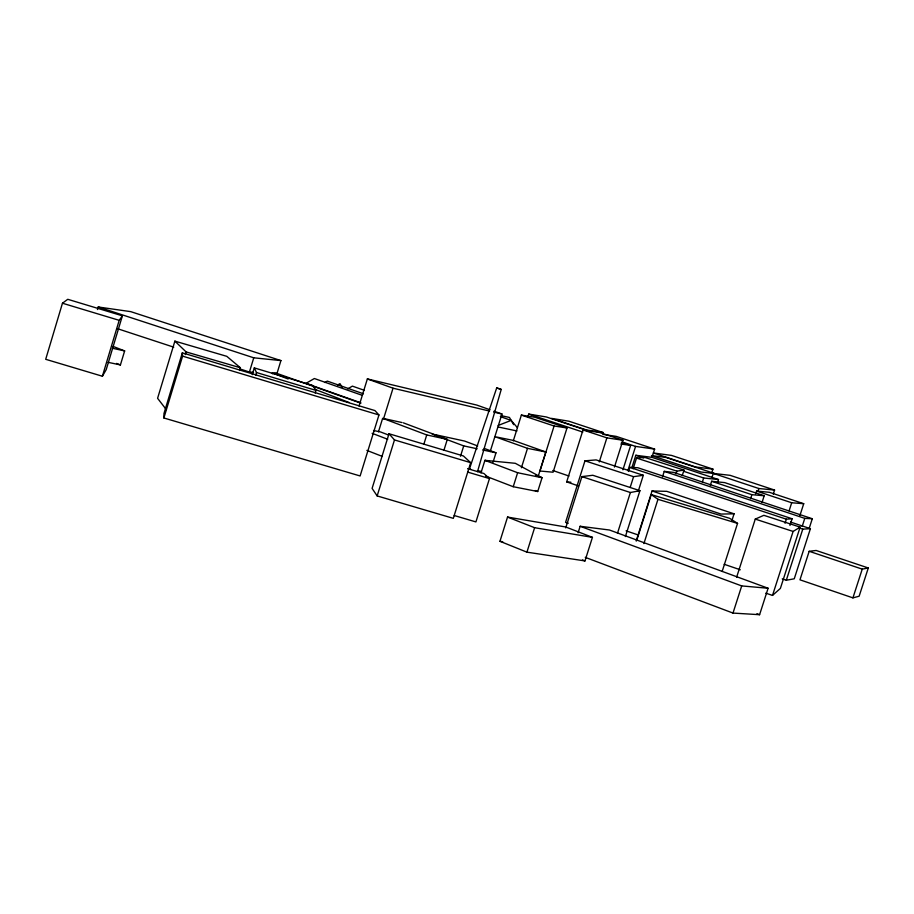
<?xml version="1.0" encoding="UTF-8"?>
<svg xmlns="http://www.w3.org/2000/svg" width="914" height="914" viewBox="0 0 914 914"><rect width="100%" height="100%" fill="white"/><g stroke="black" fill="none" stroke-linecap="round" stroke-linejoin="round"><path stroke-width="1.37" d="M163.88 417.984L163.972 413.482L182.332 352.838L374.934 410.569L378.956 414.956L360.116 475.966L163.88 417.984L182.594 356.14L182.332 352.838M477.508 471.67L501.226 389.433L499.375 388.724L496.679 387.97L469.43 469.008M62.46 303.219L45.7 359.305L102.391 376.237L106.195 369.667L122.396 315.81L67.75 299.301L62.46 303.219L119.197 320.334L122.396 315.81M97.455 309.538L98.221 306.99L130.771 311.651L280.918 360.596L276.748 374.283M102.391 376.237L119.197 320.334M108.172 362.355L120.42 364.926L124.647 350.919L113.073 346.395M239.559 370.467L240.382 367.759L226.775 356.323L174.882 341.128L157.585 398.31L166.245 409.541M185.279 354.632L186.102 351.913L174.882 341.128M239.971 368.925L249.419 372.032L253.761 357.808L280.918 360.596M252.253 374.649L254.309 367.908L312.394 385.331L316.016 390.381L315.181 393.066M255.646 375.22L256.468 372.524L254.309 367.908M359.008 406.044L367.359 378.933L476.788 405.073L490.041 409.78M378.465 431.819L382.646 418.292L426.735 434.938L447.312 439.371L443.93 450.259M383.526 418.92L393.031 388.199L489.55 411.083M388.998 433.75L372.101 488.396L377.151 495.925L453.31 518.352L470.687 462.667L463.387 455.96L388.998 433.75L394.482 439.931L470.687 462.667M377.151 495.925L394.482 439.931M423.902 444.09L426.735 434.938M460.496 456.235L463.718 445.895L477.165 448.774M480.981 472.892L484.911 460.348L515.313 463.307L542.048 477.748L537.718 491.526L513.234 486.716L485.814 476.16M490.201 451.516L501.969 414.031L494.017 411.197M493.023 462.278L495.982 452.807L484.203 448.397M467.922 468.745L483.906 473.509L489.47 478.582L475.92 521.917L454.235 515.519M513.302 440.856L521.368 415.105L534.759 417.241L567.011 427.969L553.096 472.218L539.957 471.007L554.09 425.993L567.011 427.969M527.846 416.807L528.703 414.088L546.264 416.944L591.392 431.911M513.234 486.716L517.621 472.732L542.048 477.748L535.535 475.291M521.403 467.774L527.504 448.34L545.841 451.996L538.232 476.228M499.947 541.294L507.544 517.073L565.777 527.001L592.432 537.352L584.971 560.922L526.921 552.159L499.947 541.294L502.734 541.728M526.921 552.159L534.621 527.709L592.432 537.352M578.539 485.951L566.68 481.884L583.029 429.957L599.561 432.493L622.948 440.24L614.459 467.077M638.235 491.275L643.307 475.28L596.088 459.902L584.971 460.827L565.572 522.351L568.268 523.242M565.732 527.892L581.898 476.617L592.798 475.269L639.937 490.692L625.393 536.552M599.276 461.936L606.873 437.875L622.948 440.24M578.094 532.793L580.15 526.281L609.478 530.017L768.103 588.25L759.591 614.699L732.994 613.077L585.246 557.346M622.925 469.796L630.649 445.392L621.406 442.319M627.872 470.71L635.573 446.409L654.641 449.105L652.082 456.909M628.546 471.453L629.837 467.374L637.812 467.74L792.118 518.764L789.97 525.447M632.031 467.225L635.813 455.286L652.036 457.366L718.495 479.553L717.627 482.261M633.116 468.802L636.521 458.063L644.599 457.354L683.992 470.093L682.278 475.486M630.18 487.436L633.585 476.674L643.307 475.28M617.498 533.205L630.386 492.52L639.937 490.692M636.178 541.008L652.059 490.967L666.797 491.344L734.068 513.817L731.943 520.466M636.67 540.585L651.259 494.611L729.601 518.295L737.552 523.379L722.151 571.467M662.501 476.788L664.227 471.361L673.527 472.378L812.295 518.741L809.278 528.109M643.902 543.59L657.966 499.318L651.259 494.611M676.04 473.84L676.897 471.144L683.992 470.093M702.375 482.021L703.666 477.988L718.495 479.553M711.663 473.121L712.943 469.122L671.539 455.412L653.339 452.956L695.748 467.02L712.943 469.122M711.983 477.416L713.274 473.395L758.86 488.522L774.581 490.064L773.278 494.131M710.327 485.334L711.629 481.278L724.699 482.615L764.184 495.754L762.048 502.426M750.6 498.667L751.879 494.691L764.184 495.754M755.718 493.788L756.586 491.092L769.325 492.28L803.726 503.705L799.887 515.633M757.992 491.218L758.86 488.522M736.57 577.397L755.272 519.095L763.853 515.325L800.127 527.127L780.385 588.41L772.513 595.414L765.783 593.163M732.994 613.077L741.711 585.92L768.103 588.25M785.057 523.254L786.371 519.186L792.118 518.764M789.079 510.903L791.695 502.769L803.726 503.705M772.513 595.414L793.112 531.445L800.127 527.127M802.149 526.521L804.777 518.375L812.295 518.741M786.303 580.241L802.778 529.137L810.41 528.669L794.255 578.802L786.303 580.241L782.258 578.859M809.176 551.291L799.967 579.819L852.922 597.87L859.137 596.214L868.3 567.982L816.122 550.468L809.176 551.291L862.245 569.136L868.3 567.982M852.922 597.87L862.245 569.136M347.788 388.85L352.381 386.131L364.423 390.347M337.609 385.011L339.951 383.64L342.144 387.262M324.904 382.486L327.281 381.104L363.452 393.797M272.418 373.757L274.931 372.695L360.802 403.165M498.176 425.444L511.132 420.406L517.404 427.649M734.068 513.817L721.043 514.068L652.059 490.967M249.419 372.032L253.521 372.375M566.68 481.884L570.896 482.226M620.88 443.998L630.649 445.392M602.863 434.356L616.196 436.378L654.641 449.105M501.226 389.433L496.69 388.016M468.059 468.756L470.756 469.305M477.496 470.664L481.541 471.475M489.001 461.193L484.911 460.348L517.621 472.732M373.552 430.494L380.532 431.956L388.53 435.007M498.256 427.009L516.97 430.951M482.535 449.928L495.982 452.807M436.195 434.893L464.575 441.051L477.656 445.941M112.411 348.245L124.647 350.919M501.101 415.63L509.452 417.458L513.645 424.656M384.029 418.601L401.966 422.531M493.686 412.065L501.969 414.031M186.102 351.913L240.382 367.759M467.774 472.127L489.47 478.582M256.468 372.524L316.016 390.381M182.594 356.14L378.956 414.956M657.966 499.318L737.552 523.379M636.521 458.063L676.897 471.144M584.971 460.827L633.585 476.674M755.272 519.095L793.112 531.445M98.221 306.99L253.761 357.808M581.898 476.617L630.386 492.52M116.992 328.526L173.751 347.171M774.581 490.064L730.115 475.337L701.004 472.012L651.454 455.549L666.169 457.48L714.771 473.601M622.445 442.056L635.573 446.409M583.029 429.957L606.873 437.875M629.837 467.374L786.371 519.186M528.703 414.088L582.812 432.071M756.586 491.092L791.695 502.769M521.368 415.105L554.09 425.993M711.629 481.278L751.879 494.691M790.473 522.043L810.41 528.669M798.71 527.789L802.778 529.137M635.813 455.286L643.799 457.948M683.706 471.304L703.666 477.988M664.227 471.361L804.777 518.375M626.101 530.84L638.189 534.964M724.162 564.281L740.283 569.776M552.799 470.504L568.965 476.023M500.358 416.624L511.132 420.406M362.378 395.385L314.37 378.522L305.927 383.377L360.744 402.754M545.841 451.996L513.428 440.434L494.84 436.663L527.504 448.34M367.359 378.933L393.031 388.199M580.15 526.281L741.711 585.92M756.929 613.705L759.591 614.699M403.348 422.839L447.312 439.371M432.139 434.013L463.718 445.895M372.135 433.316L387.685 439.257M535.113 490.532L537.718 491.526M272.258 372.866L288.161 379.002M314.679 389.238L349.148 402.526M366.857 450.396L382.372 456.44M507.544 517.073L534.621 527.709M116.581 363.406L120.42 364.926M582.447 559.916L584.971 560.922M603.126 432.539L586.502 429.98L551.542 418.384L568.839 421.194L603.126 432.539"/></g></svg>
